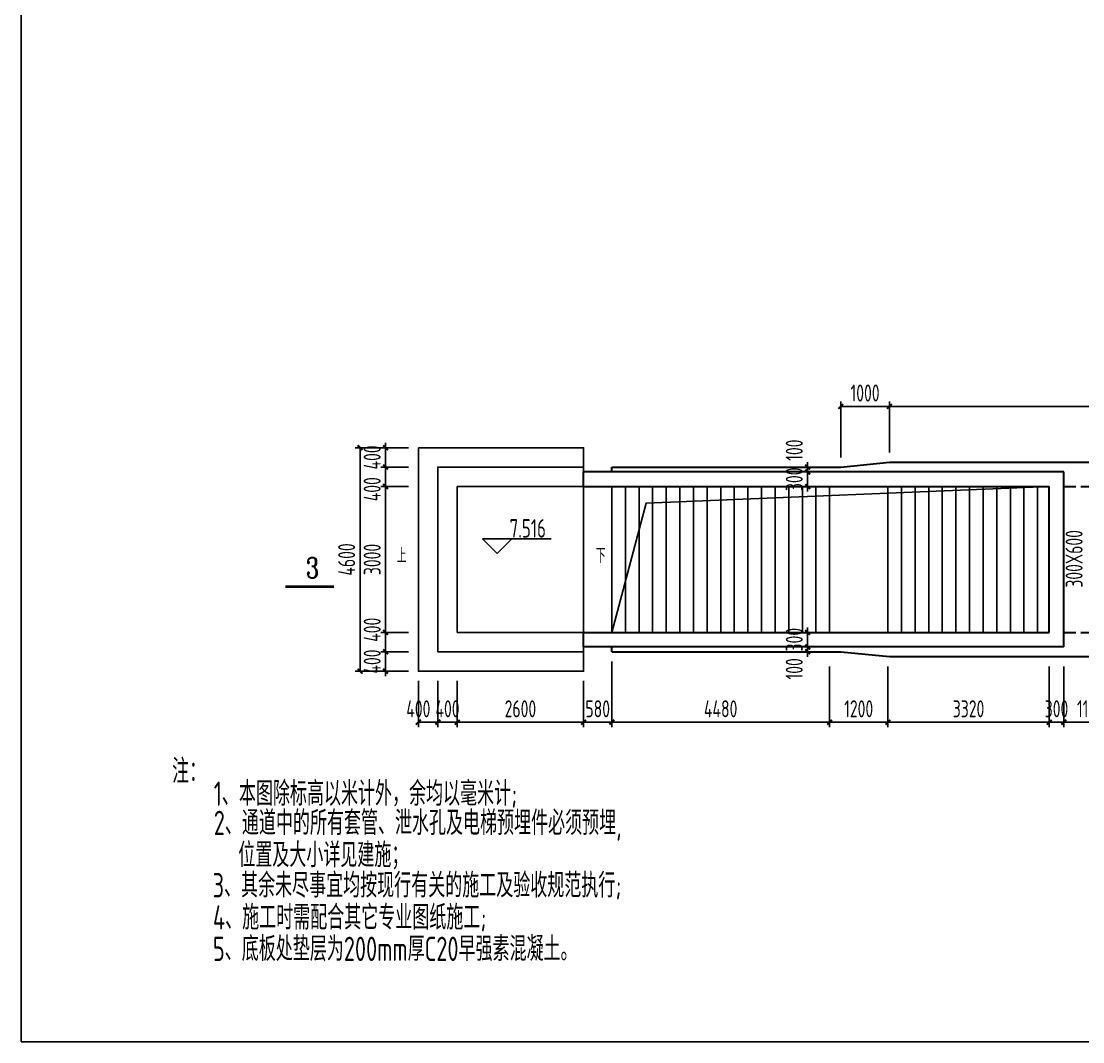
# Model space of a CAD drawing. Header units: millimetres. Extents: x -897614 to 191467, y -439928 to 101803.
# Drawn here: x -36900 to -15060, y -118705 to -97705 of the extents above; entities that cross this region are included whole.
import ezdxf

# ---------------------------------------------------------------- set-up
doc = ezdxf.new("R2010")
doc.units = ezdxf.units.MM
doc.header["$LTSCALE"] = 1000
doc.linetypes.add('DASH', pattern=[0.35, 0.25, -0.1])
for name, color, linetype in [('DIM_ELEV', 3, 'Continuous'), ('DIM_LEAD', 3, 'Continuous'), ('DIM_SYMB', 3, 'Continuous'), ('KD', 7, 'Continuous'), ('PUB_TEXT', 7, 'Continuous'), ('STAIR', 2, 'Continuous'), ('TEXT(水平)', 7, 'Continuous')]:
    doc.layers.add(name, color=color, linetype=linetype)
doc.layers.add('DY', color=1, linetype='Continuous', plot=False)
doc.layers.add('WALL', color=6, linetype='Continuous', lineweight=30)
doc.styles.add('_TCH_LABEL', font='COMPLEX', dxfattribs={"bigfont": 'GBCBIG'})
doc.styles.add('TSSD', font='tssdeng.shx', dxfattribs={"width": 0.7, "bigfont": 'tssdchn.shx'})
doc.styles.add('TSSD_Rein', font='tssdeng.shx', dxfattribs={"width": 0.75, "bigfont": 'hztxt.shx'})
doc.dimstyles.new('TSD', dxfattribs={"dimtxt": 350, "dimasz": 100, "dimexe": 100, "dimexo": 200, "dimgap": 100, "dimtad": 1, "dimdec": 0, "dimzin": 0, "dimdsep": 46, "dimtxsty": 'TSSD', "dimblk": 'ARCHTICK', "dimcen": 0.09, "dimclrt": 7, "dimazin": 2, "dimtfac": 1, "dimtdec": 0, "dimtix": 1, "dimtmove": 2, "dimatfit": 3, "dimfxl": 0, "dimtolj": 1, "dimtzin": 0, "dimarcsym": 0})

# ---------------------------------------------------------------- blocks, each defined once
blk = doc.blocks.new('_ArchTick')
at = {"color": 0, "linetype": 'ByBlock', "const_width": 0.4}
blk.add_lwpolyline([(-0.5, -0.5), (0.5, 0.5)], dxfattribs=at)
blk = doc.blocks.new('*D28')
at = {"layer": 'Defpoints', "color": 0, "transparency": 16777216}
for p in [(-24750, -110681, 0), (-20270, -110781), (-20270, -112129)]:
    blk.add_point(p, dxfattribs=at)
at = {"layer": 'DIM_LEAD', "color": 0, "lineweight": -2, "transparency": 16777216}
for p, q in [((-24750, -110881), (-24750, -112229)), ((-20270, -110981), (-20270, -112229)), ((-24750, -112129), (-20270, -112129))]:
    blk.add_line(p, q, dxfattribs=at)
at = {"layer": 'DIM_LEAD', "color": 0, "lineweight": -2, "transparency": 16777216, "xscale": 100, "yscale": 100, "zscale": 100, "rotation": 180}
blk.add_blockref('_ArchTick', (-24750, -112129), dxfattribs=at)
at = {"layer": 'DIM_LEAD', "color": 0, "lineweight": -2, "transparency": 16777216, "xscale": 100, "yscale": 100, "zscale": 100}
blk.add_blockref('_ArchTick', (-20270, -112129), dxfattribs=at)
at = {"layer": 'DIM_LEAD', "color": 7, "transparency": 16777216, "insert": (-22510, -111854), "char_height": 350, "attachment_point": 5, "style": 'TSSD'}
blk.add_mtext('\\A1;4480', dxfattribs=at)
blk = doc.blocks.new('*D29')
at = {"layer": 'Defpoints', "color": 0, "transparency": 16777216}
for p in [(-20270, -110781), (-19070, -110781, 0), (-19070, -112129)]:
    blk.add_point(p, dxfattribs=at)
at = {"layer": 'DIM_LEAD', "color": 0, "lineweight": -2, "transparency": 16777216}
for p, q in [((-20270, -110981), (-20270, -112229)), ((-19070, -110981), (-19070, -112229)), ((-20270, -112129), (-19070, -112129))]:
    blk.add_line(p, q, dxfattribs=at)
at = {"layer": 'DIM_LEAD', "color": 0, "lineweight": -2, "transparency": 16777216, "xscale": 100, "yscale": 100, "zscale": 100, "rotation": 180}
blk.add_blockref('_ArchTick', (-20270, -112129), dxfattribs=at)
at = {"layer": 'DIM_LEAD', "color": 0, "lineweight": -2, "transparency": 16777216, "xscale": 100, "yscale": 100, "zscale": 100}
blk.add_blockref('_ArchTick', (-19070, -112129), dxfattribs=at)
at = {"layer": 'DIM_LEAD', "color": 7, "transparency": 16777216, "insert": (-19670, -111854), "char_height": 350, "attachment_point": 5, "style": 'TSSD'}
blk.add_mtext('\\A1;1200', dxfattribs=at)
blk = doc.blocks.new('*D30')
at = {"layer": 'Defpoints', "color": 0, "transparency": 16777216}
for p in [(-19070, -110781, 0), (-15750, -110781), (-15750, -112129)]:
    blk.add_point(p, dxfattribs=at)
at = {"layer": 'DIM_LEAD', "color": 0, "lineweight": -2, "transparency": 16777216}
for p, q in [((-19070, -110981), (-19070, -112229)), ((-15750, -110981), (-15750, -112229)), ((-19070, -112129), (-15750, -112129))]:
    blk.add_line(p, q, dxfattribs=at)
at = {"layer": 'DIM_LEAD', "color": 0, "lineweight": -2, "transparency": 16777216, "xscale": 100, "yscale": 100, "zscale": 100, "rotation": 180}
blk.add_blockref('_ArchTick', (-19070, -112129), dxfattribs=at)
at = {"layer": 'DIM_LEAD', "color": 0, "lineweight": -2, "transparency": 16777216, "xscale": 100, "yscale": 100, "zscale": 100}
blk.add_blockref('_ArchTick', (-15750, -112129), dxfattribs=at)
at = {"layer": 'DIM_LEAD', "color": 7, "transparency": 16777216, "insert": (-17410, -111854), "char_height": 350, "attachment_point": 5, "style": 'TSSD'}
blk.add_mtext('\\A1;3320', dxfattribs=at)
blk = doc.blocks.new('*D31')
at = {"layer": 'Defpoints', "color": 0, "transparency": 16777216}
for p in [(-15750, -110781), (-15450, -110781), (-15450, -112129)]:
    blk.add_point(p, dxfattribs=at)
at = {"layer": 'DIM_LEAD', "color": 0, "lineweight": -2, "transparency": 16777216}
for p, q in [((-15750, -110981), (-15750, -112229)), ((-15450, -110981), (-15450, -112229)), ((-15750, -112129), (-15850, -112129)), ((-15750, -112129), (-15450, -112129)), ((-15450, -112129), (-15350, -112129))]:
    blk.add_line(p, q, dxfattribs=at)
at = {"layer": 'DIM_LEAD', "color": 0, "lineweight": -2, "transparency": 16777216, "xscale": 100, "yscale": 100, "zscale": 100}
blk.add_blockref('_ArchTick', (-15750, -112129), dxfattribs=at)
at = {"layer": 'DIM_LEAD', "color": 0, "lineweight": -2, "transparency": 16777216, "xscale": 100, "yscale": 100, "zscale": 100, "rotation": 180}
blk.add_blockref('_ArchTick', (-15450, -112129), dxfattribs=at)
at = {"layer": 'DIM_LEAD', "color": 7, "transparency": 16777216, "insert": (-15600, -111854), "char_height": 350, "attachment_point": 5, "style": 'TSSD'}
blk.add_mtext('\\A1;300', dxfattribs=at)
blk = doc.blocks.new('*D568')
at = {"layer": 'Defpoints', "color": 0, "transparency": 16777216}
for p in [(-20039, -105631), (-19039, -106781), (-20039, -106881, 0)]:
    blk.add_point(p, dxfattribs=at)
at = {"layer": 'DIM_LEAD', "color": 0, "lineweight": -2, "transparency": 16777216}
for p, q in [((-20039, -106681), (-20039, -105531)), ((-19039, -105631), (-20039, -105631)), ((-19039, -106581), (-19039, -105531))]:
    blk.add_line(p, q, dxfattribs=at)
at = {"layer": 'DIM_LEAD', "color": 0, "lineweight": -2, "transparency": 16777216, "xscale": 100, "yscale": 100, "zscale": 100, "rotation": 180}
blk.add_blockref('_ArchTick', (-20039, -105631), dxfattribs=at)
at = {"layer": 'DIM_LEAD', "color": 0, "lineweight": -2, "transparency": 16777216, "xscale": 100, "yscale": 100, "zscale": 100}
blk.add_blockref('_ArchTick', (-19039, -105631), dxfattribs=at)
at = {"layer": 'DIM_LEAD', "color": 7, "transparency": 16777216, "insert": (-19539, -105356), "char_height": 350, "attachment_point": 5, "style": 'TSSD'}
blk.add_mtext('\\A1;1000', dxfattribs=at)
blk = doc.blocks.new('*D576')
at = {"layer": 'Defpoints', "color": 0, "transparency": 16777216}
for p in [(-15450, -110781), (-14344, -110781), (-14344, -112129)]:
    blk.add_point(p, dxfattribs=at)
at = {"layer": 'DIM_LEAD', "color": 0, "lineweight": -2, "transparency": 16777216}
for p, q in [((-15450, -110981), (-15450, -112229)), ((-14344, -110981), (-14344, -112229)), ((-15450, -112129), (-14344, -112129))]:
    blk.add_line(p, q, dxfattribs=at)
at = {"layer": 'DIM_LEAD', "color": 0, "lineweight": -2, "transparency": 16777216, "xscale": 100, "yscale": 100, "zscale": 100, "rotation": 180}
blk.add_blockref('_ArchTick', (-15450, -112129), dxfattribs=at)
at = {"layer": 'DIM_LEAD', "color": 0, "lineweight": -2, "transparency": 16777216, "xscale": 100, "yscale": 100, "zscale": 100}
blk.add_blockref('_ArchTick', (-14344, -112129), dxfattribs=at)
at = {"layer": 'DIM_LEAD', "color": 7, "transparency": 16777216, "insert": (-14897, -111854), "char_height": 350, "attachment_point": 5, "style": 'TSSD'}
blk.add_mtext('\\A1;1106', dxfattribs=at)
blk = doc.blocks.new('*D580')
at = {"layer": 'Defpoints', "color": 0, "transparency": 16777216}
for p in [(-9239, -105631), (-19039, -106781), (-9239, -106781, 0)]:
    blk.add_point(p, dxfattribs=at)
at = {"layer": 'DIM_LEAD', "color": 0, "lineweight": -2, "transparency": 16777216}
for p, q in [((-19039, -106581), (-19039, -105531)), ((-19039, -105631), (-9239, -105631)), ((-9239, -106581), (-9239, -105531))]:
    blk.add_line(p, q, dxfattribs=at)
at = {"layer": 'DIM_LEAD', "color": 0, "lineweight": -2, "transparency": 16777216, "xscale": 100, "yscale": 100, "zscale": 100, "rotation": 180}
blk.add_blockref('_ArchTick', (-19039, -105631), dxfattribs=at)
at = {"layer": 'DIM_LEAD', "color": 0, "lineweight": -2, "transparency": 16777216, "xscale": 100, "yscale": 100, "zscale": 100}
blk.add_blockref('_ArchTick', (-9239, -105631), dxfattribs=at)
at = {"layer": 'DIM_LEAD', "color": 7, "transparency": 16777216, "insert": (-14139, -105356), "char_height": 350, "attachment_point": 5, "style": 'TSSD'}
blk.add_mtext('\\A1;9800', dxfattribs=at)
blk = doc.blocks.new('*D928')
at = {"layer": 'Defpoints', "color": 0, "transparency": 16777216}
for p in [(-20721, -106981), (-20039, -106881, 0), (-20039, -106981)]:
    blk.add_point(p, dxfattribs=at)
at = {"layer": 'DIM_LEAD', "color": 0, "lineweight": -2, "transparency": 16777216}
for p, q in [((-20721, -106881), (-20721, -106781)), ((-20239, -106881), (-20821, -106881)), ((-20239, -106981), (-20821, -106981)), ((-20721, -106881), (-20721, -106981)), ((-20721, -106981), (-20721, -107081))]:
    blk.add_line(p, q, dxfattribs=at)
at = {"layer": 'DIM_LEAD', "color": 0, "lineweight": -2, "transparency": 16777216, "xscale": 100, "yscale": 100, "zscale": 100}
for p, rotation in [((-20721, -106881), 270), ((-20721, -106981), 90)]:
    blk.add_blockref('_ArchTick', p, dxfattribs=dict(at, rotation=rotation))
at = {"layer": 'DIM_LEAD', "color": 7, "transparency": 16777216, "insert": (-20996, -106531), "char_height": 350, "attachment_point": 5, "rotation": 90, "style": 'TSSD'}
blk.add_mtext('\\A1;100', dxfattribs=at)
blk = doc.blocks.new('*D929')
at = {"layer": 'Defpoints', "color": 0, "transparency": 16777216}
for p in [(-20039, -106981), (-20721, -107281), (-20039, -107281)]:
    blk.add_point(p, dxfattribs=at)
at = {"layer": 'DIM_LEAD', "color": 0, "lineweight": -2, "transparency": 16777216}
for p, q in [((-20239, -106981), (-20821, -106981)), ((-20721, -106981), (-20721, -106881)), ((-20721, -106981), (-20721, -107281)), ((-20239, -107281), (-20821, -107281)), ((-20721, -107281), (-20721, -107381))]:
    blk.add_line(p, q, dxfattribs=at)
at = {"layer": 'DIM_LEAD', "color": 0, "lineweight": -2, "transparency": 16777216, "xscale": 100, "yscale": 100, "zscale": 100}
for p, rotation in [((-20721, -106981), 270), ((-20721, -107281), 90)]:
    blk.add_blockref('_ArchTick', p, dxfattribs=dict(at, rotation=rotation))
at = {"layer": 'DIM_LEAD', "color": 7, "transparency": 16777216, "insert": (-20996, -107131), "char_height": 350, "attachment_point": 5, "rotation": 90, "style": 'TSSD'}
blk.add_mtext('\\A1;300', dxfattribs=at)
blk = doc.blocks.new('*D930')
at = {"layer": 'Defpoints', "color": 0, "transparency": 16777216}
for p in [(-20721, -110581), (-20039, -110581), (-20039, -110681, 0)]:
    blk.add_point(p, dxfattribs=at)
at = {"layer": 'DIM_LEAD', "color": 0, "lineweight": -2, "transparency": 16777216}
for p, q in [((-20721, -110581), (-20721, -110481)), ((-20239, -110581), (-20821, -110581)), ((-20239, -110681), (-20821, -110681)), ((-20721, -110681), (-20721, -110581)), ((-20721, -110681), (-20721, -110781))]:
    blk.add_line(p, q, dxfattribs=at)
at = {"layer": 'DIM_LEAD', "color": 0, "lineweight": -2, "transparency": 16777216, "xscale": 100, "yscale": 100, "zscale": 100}
for p, rotation in [((-20721, -110581), 270), ((-20721, -110681), 90)]:
    blk.add_blockref('_ArchTick', p, dxfattribs=dict(at, rotation=rotation))
at = {"layer": 'DIM_LEAD', "color": 7, "transparency": 16777216, "insert": (-20996, -111031), "char_height": 350, "attachment_point": 5, "rotation": 90, "style": 'TSSD'}
blk.add_mtext('\\A1;100', dxfattribs=at)
blk = doc.blocks.new('*D931')
at = {"layer": 'Defpoints', "color": 0, "transparency": 16777216}
for p in [(-20721, -110281), (-20039, -110281), (-20039, -110581)]:
    blk.add_point(p, dxfattribs=at)
at = {"layer": 'DIM_LEAD', "color": 0, "lineweight": -2, "transparency": 16777216}
for p, q in [((-20239, -110281), (-20821, -110281)), ((-20721, -110281), (-20721, -110181)), ((-20721, -110581), (-20721, -110281)), ((-20239, -110581), (-20821, -110581)), ((-20721, -110581), (-20721, -110681))]:
    blk.add_line(p, q, dxfattribs=at)
at = {"layer": 'DIM_LEAD', "color": 0, "lineweight": -2, "transparency": 16777216, "xscale": 100, "yscale": 100, "zscale": 100}
for p, rotation in [((-20721, -110281), 270), ((-20721, -110581), 90)]:
    blk.add_blockref('_ArchTick', p, dxfattribs=dict(at, rotation=rotation))
at = {"layer": 'DIM_LEAD', "color": 7, "transparency": 16777216, "insert": (-20996, -110431), "char_height": 350, "attachment_point": 5, "rotation": 90, "style": 'TSSD'}
blk.add_mtext('\\A1;300', dxfattribs=at)
blk = doc.blocks.new('*D932')
at = {"layer": 'Defpoints', "color": 0, "transparency": 16777216}
for p in [(-24750, -110681, 0), (-25330, -111081), (-25330, -112129)]:
    blk.add_point(p, dxfattribs=at)
at = {"layer": 'DIM_LEAD', "color": 0, "lineweight": -2, "transparency": 16777216}
for p, q in [((-24750, -110881), (-24750, -112229)), ((-25330, -111281), (-25330, -112229)), ((-25330, -112129), (-25430, -112129)), ((-24750, -112129), (-25330, -112129)), ((-24750, -112129), (-24650, -112129))]:
    blk.add_line(p, q, dxfattribs=at)
at = {"layer": 'DIM_LEAD', "color": 0, "lineweight": -2, "transparency": 16777216, "xscale": 100, "yscale": 100, "zscale": 100}
blk.add_blockref('_ArchTick', (-25330, -112129), dxfattribs=at)
at = {"layer": 'DIM_LEAD', "color": 0, "lineweight": -2, "transparency": 16777216, "xscale": 100, "yscale": 100, "zscale": 100, "rotation": 180}
blk.add_blockref('_ArchTick', (-24750, -112129), dxfattribs=at)
at = {"layer": 'DIM_LEAD', "color": 7, "transparency": 16777216, "insert": (-25040, -111854), "char_height": 350, "attachment_point": 5, "style": 'TSSD'}
blk.add_mtext('\\A1;580', dxfattribs=at)
blk = doc.blocks.new('*D933')
at = {"layer": 'Defpoints', "color": 0, "transparency": 16777216}
for p in [(-27930, -111081), (-25330, -111081), (-27930, -112129)]:
    blk.add_point(p, dxfattribs=at)
at = {"layer": 'DIM_LEAD', "color": 0, "lineweight": -2, "transparency": 16777216}
for p, q in [((-27930, -111281), (-27930, -112229)), ((-25330, -111281), (-25330, -112229)), ((-25330, -112129), (-27930, -112129))]:
    blk.add_line(p, q, dxfattribs=at)
at = {"layer": 'DIM_LEAD', "color": 0, "lineweight": -2, "transparency": 16777216, "xscale": 100, "yscale": 100, "zscale": 100, "rotation": 180}
blk.add_blockref('_ArchTick', (-27930, -112129), dxfattribs=at)
at = {"layer": 'DIM_LEAD', "color": 0, "lineweight": -2, "transparency": 16777216, "xscale": 100, "yscale": 100, "zscale": 100}
blk.add_blockref('_ArchTick', (-25330, -112129), dxfattribs=at)
at = {"layer": 'DIM_LEAD', "color": 7, "transparency": 16777216, "insert": (-26630, -111854), "char_height": 350, "attachment_point": 5, "style": 'TSSD'}
blk.add_mtext('\\A1;2600', dxfattribs=at)
blk = doc.blocks.new('*D934')
at = {"layer": 'Defpoints', "color": 0, "transparency": 16777216}
for p in [(-28330, -111081), (-27930, -111081), (-28330, -112129)]:
    blk.add_point(p, dxfattribs=at)
at = {"layer": 'DIM_LEAD', "color": 0, "lineweight": -2, "transparency": 16777216}
for p, q in [((-28330, -111281), (-28330, -112229)), ((-27930, -111281), (-27930, -112229)), ((-28330, -112129), (-28430, -112129)), ((-27930, -112129), (-28330, -112129)), ((-27930, -112129), (-27830, -112129))]:
    blk.add_line(p, q, dxfattribs=at)
at = {"layer": 'DIM_LEAD', "color": 0, "lineweight": -2, "transparency": 16777216, "xscale": 100, "yscale": 100, "zscale": 100}
blk.add_blockref('_ArchTick', (-28330, -112129), dxfattribs=at)
at = {"layer": 'DIM_LEAD', "color": 0, "lineweight": -2, "transparency": 16777216, "xscale": 100, "yscale": 100, "zscale": 100, "rotation": 180}
blk.add_blockref('_ArchTick', (-27930, -112129), dxfattribs=at)
at = {"layer": 'DIM_LEAD', "color": 7, "transparency": 16777216, "insert": (-28130, -111854), "char_height": 350, "attachment_point": 5, "style": 'TSSD'}
blk.add_mtext('\\A1;400', dxfattribs=at)
blk = doc.blocks.new('*D935')
at = {"layer": 'Defpoints', "color": 0, "transparency": 16777216}
for p in [(-28730, -111081), (-28330, -111081), (-28730, -112129)]:
    blk.add_point(p, dxfattribs=at)
at = {"layer": 'DIM_LEAD', "color": 0, "lineweight": -2, "transparency": 16777216}
for p, q in [((-28730, -111281), (-28730, -112229)), ((-28330, -111281), (-28330, -112229)), ((-28330, -112129), (-28730, -112129))]:
    blk.add_line(p, q, dxfattribs=at)
at = {"layer": 'DIM_LEAD', "color": 0, "lineweight": -2, "transparency": 16777216, "xscale": 100, "yscale": 100, "zscale": 100, "rotation": 180}
blk.add_blockref('_ArchTick', (-28730, -112129), dxfattribs=at)
at = {"layer": 'DIM_LEAD', "color": 0, "lineweight": -2, "transparency": 16777216, "xscale": 100, "yscale": 100, "zscale": 100}
blk.add_blockref('_ArchTick', (-28330, -112129), dxfattribs=at)
at = {"layer": 'DIM_LEAD', "color": 7, "transparency": 16777216, "insert": (-28730, -111854), "char_height": 350, "attachment_point": 5, "style": 'TSSD'}
blk.add_mtext('\\A1;400', dxfattribs=at)
blk = doc.blocks.new('*D936')
at = {"layer": 'Defpoints', "color": 0, "transparency": 16777216}
for p in [(-29405, -110681), (-28730, -110681), (-28730, -111081)]:
    blk.add_point(p, dxfattribs=at)
at = {"layer": 'DIM_LEAD', "color": 0, "lineweight": -2, "transparency": 16777216}
for p, q in [((-28930, -110681), (-29505, -110681)), ((-29405, -110681), (-29405, -110581)), ((-29405, -111081), (-29405, -110681)), ((-28930, -111081), (-29505, -111081)), ((-29405, -111081), (-29405, -111181))]:
    blk.add_line(p, q, dxfattribs=at)
at = {"layer": 'DIM_LEAD', "color": 0, "lineweight": -2, "transparency": 16777216, "xscale": 100, "yscale": 100, "zscale": 100}
for p, rotation in [((-29405, -110681), 270), ((-29405, -111081), 90)]:
    blk.add_blockref('_ArchTick', p, dxfattribs=dict(at, rotation=rotation))
at = {"layer": 'DIM_LEAD', "color": 7, "transparency": 16777216, "insert": (-29680, -110881), "char_height": 350, "attachment_point": 5, "rotation": 90, "style": 'TSSD'}
blk.add_mtext('\\A1;400', dxfattribs=at)
blk = doc.blocks.new('*D937')
at = {"layer": 'Defpoints', "color": 0, "transparency": 16777216}
for p in [(-29405, -110281), (-28730, -110281), (-28730, -110681)]:
    blk.add_point(p, dxfattribs=at)
at = {"layer": 'DIM_LEAD', "color": 0, "lineweight": -2, "transparency": 16777216}
for p, q in [((-28930, -110281), (-29505, -110281)), ((-29405, -110681), (-29405, -110281)), ((-28930, -110681), (-29505, -110681))]:
    blk.add_line(p, q, dxfattribs=at)
at = {"layer": 'DIM_LEAD', "color": 0, "lineweight": -2, "transparency": 16777216, "xscale": 100, "yscale": 100, "zscale": 100}
for p, rotation in [((-29405, -110281), 90), ((-29405, -110681), 270)]:
    blk.add_blockref('_ArchTick', p, dxfattribs=dict(at, rotation=rotation))
at = {"layer": 'DIM_LEAD', "color": 7, "transparency": 16777216, "insert": (-29680, -110227), "char_height": 350, "attachment_point": 5, "rotation": 90, "style": 'TSSD'}
blk.add_mtext('\\A1;400', dxfattribs=at)
blk = doc.blocks.new('*D938')
at = {"layer": 'Defpoints', "color": 0, "transparency": 16777216}
for p in [(-29405, -107281), (-28730, -107281), (-28730, -110281)]:
    blk.add_point(p, dxfattribs=at)
at = {"layer": 'DIM_LEAD', "color": 0, "lineweight": -2, "transparency": 16777216}
for p, q in [((-28930, -107281), (-29505, -107281)), ((-29405, -110281), (-29405, -107281)), ((-28930, -110281), (-29505, -110281))]:
    blk.add_line(p, q, dxfattribs=at)
at = {"layer": 'DIM_LEAD', "color": 0, "lineweight": -2, "transparency": 16777216, "xscale": 100, "yscale": 100, "zscale": 100}
for p, rotation in [((-29405, -107281), 90), ((-29405, -110281), 270)]:
    blk.add_blockref('_ArchTick', p, dxfattribs=dict(at, rotation=rotation))
at = {"layer": 'DIM_LEAD', "color": 7, "transparency": 16777216, "insert": (-29680, -108781), "char_height": 350, "attachment_point": 5, "rotation": 90, "style": 'TSSD'}
blk.add_mtext('\\A1;3000', dxfattribs=at)
blk = doc.blocks.new('*D939')
at = {"layer": 'Defpoints', "color": 0, "transparency": 16777216}
for p in [(-29405, -106881), (-28730, -106881), (-28730, -107281)]:
    blk.add_point(p, dxfattribs=at)
at = {"layer": 'DIM_LEAD', "color": 0, "lineweight": -2, "transparency": 16777216}
for p, q in [((-28930, -106881), (-29505, -106881)), ((-29405, -107281), (-29405, -106881)), ((-28930, -107281), (-29505, -107281))]:
    blk.add_line(p, q, dxfattribs=at)
at = {"layer": 'DIM_LEAD', "color": 0, "lineweight": -2, "transparency": 16777216, "xscale": 100, "yscale": 100, "zscale": 100}
for p, rotation in [((-29405, -106881), 90), ((-29405, -107281), 270)]:
    blk.add_blockref('_ArchTick', p, dxfattribs=dict(at, rotation=rotation))
at = {"layer": 'DIM_LEAD', "color": 7, "transparency": 16777216, "insert": (-29680, -107335), "char_height": 350, "attachment_point": 5, "rotation": 90, "style": 'TSSD'}
blk.add_mtext('\\A1;400', dxfattribs=at)
blk = doc.blocks.new('*D940')
at = {"layer": 'Defpoints', "color": 0, "transparency": 16777216}
for p in [(-29405, -106481), (-28730, -106481), (-28730, -106881)]:
    blk.add_point(p, dxfattribs=at)
at = {"layer": 'DIM_LEAD', "color": 0, "lineweight": -2, "transparency": 16777216}
for p, q in [((-28930, -106481), (-29505, -106481)), ((-29405, -106481), (-29405, -106381)), ((-29405, -106881), (-29405, -106481)), ((-28930, -106881), (-29505, -106881)), ((-29405, -106881), (-29405, -106981))]:
    blk.add_line(p, q, dxfattribs=at)
at = {"layer": 'DIM_LEAD', "color": 0, "lineweight": -2, "transparency": 16777216, "xscale": 100, "yscale": 100, "zscale": 100}
for p, rotation in [((-29405, -106481), 270), ((-29405, -106881), 90)]:
    blk.add_blockref('_ArchTick', p, dxfattribs=dict(at, rotation=rotation))
at = {"layer": 'DIM_LEAD', "color": 7, "transparency": 16777216, "insert": (-29680, -106681), "char_height": 350, "attachment_point": 5, "rotation": 90, "style": 'TSSD'}
blk.add_mtext('\\A1;400', dxfattribs=at)
blk = doc.blocks.new('*D941')
at = {"layer": 'Defpoints', "color": 0, "transparency": 16777216}
for p in [(-29930, -106481), (-28730, -106481), (-28730, -111081)]:
    blk.add_point(p, dxfattribs=at)
at = {"layer": 'DIM_LEAD', "color": 0, "lineweight": -2, "transparency": 16777216}
for p, q in [((-28930, -106481), (-30030, -106481)), ((-29930, -111081), (-29930, -106481)), ((-28930, -111081), (-30030, -111081))]:
    blk.add_line(p, q, dxfattribs=at)
at = {"layer": 'DIM_LEAD', "color": 0, "lineweight": -2, "transparency": 16777216, "xscale": 100, "yscale": 100, "zscale": 100}
for p, rotation in [((-29930, -106481), 90), ((-29930, -111081), 270)]:
    blk.add_blockref('_ArchTick', p, dxfattribs=dict(at, rotation=rotation))
at = {"layer": 'DIM_LEAD', "color": 7, "transparency": 16777216, "insert": (-30205, -108781), "char_height": 350, "attachment_point": 5, "rotation": 90, "style": 'TSSD'}
blk.add_mtext('\\A1;4600', dxfattribs=at)

msp = doc.modelspace()

# ---------------------------------------------------------------- linework, layer by layer
at = {"layer": 'DIM_ELEV'}
for p, q in [((-27107.77457, -108655.24799), (-27407.77457, -108355.24799)), ((-27407.77457, -108355.24799), (-25998.98215, -108355.24799)), ((-27107.77457, -108655.24799), (-26807.77457, -108355.24799))]:
    msp.add_line(p, q, dxfattribs=at)
at = {"layer": 'DIM_SYMB', "elevation": 0}
for points in [[(-28840.30533, -108746.43384, 0, 0, 0), (-27995.38679, -108746.43383, 160, 0, 0), (-27486.27621, -108746.43378, 0, 0, 0)], [(-24742.4195, -108746.43384, 0, 0, 0), (-16317.97737, -108746.43383, 160, 0, 0), (-15808.86679, -108746.43378, 0, 0, 0)]]:
    msp.add_lwpolyline(points, format="xyseb", dxfattribs=at)
at = {"layer": 'DIM_SYMB', "const_width": 50}
msp.add_lwpolyline([(-30468.35889, -109341.27202), (-31468.35889, -109341.27202)], dxfattribs=at)
at = {"layer": 'DY'}
msp.add_lwpolyline([(-36900.37084, -118705.40674), (37349.62916, -118705.40674), (37349.62916, -76705.40674), (-36900.37084, -76705.40674)], close=True, dxfattribs=at)
at = {"layer": 'KD'}
msp.add_lwpolyline([(-24749.66972, -110280.98626), (-24046.00662, -107625.46978), (-15749.66972, -107280.9864)], dxfattribs=at)
at = {"layer": 'STAIR'}
for p, q in [((-24749.66972, -107280.98626), (-24749.66972, -110280.98626)), ((-24469.66972, -107280.98626), (-24469.66972, -110280.98626)), ((-24189.66972, -107280.98626), (-24189.66972, -110280.98626)), ((-23909.66972, -107280.98626), (-23909.66972, -110280.98626)), ((-23629.66972, -107280.98626), (-23629.66972, -110280.98626)), ((-23349.66972, -107280.98626), (-23349.66972, -110280.98626)), ((-23069.66972, -107280.98626), (-23069.66972, -110280.98626)), ((-22789.66972, -107280.98626), (-22789.66972, -110280.98626)), ((-22509.66972, -107280.98626), (-22509.66972, -110280.98626)), ((-22229.66972, -107280.98626), (-22229.66972, -110280.98626)), ((-21949.66972, -107280.98626), (-21949.66972, -110280.98626)), ((-21669.66972, -107280.98626), (-21669.66972, -110280.98626)), ((-21389.66972, -107280.98626), (-21389.66972, -110280.98626)), ((-21109.66972, -107280.98626), (-21109.66972, -110280.98626)), ((-20829.66972, -107280.98626), (-20829.66972, -110280.98626)), ((-20549.66972, -107280.98626), (-20549.66972, -110280.98626)), ((-20269.66972, -107280.98626), (-20269.66972, -110280.98626)), ((-19069.66972, -107280.98626), (-19069.66972, -110280.98626)), ((-18789.66972, -107280.98626), (-18789.66972, -110280.98626)), ((-18509.66972, -107280.98626), (-18509.66972, -110280.98626)), ((-18229.66972, -107280.98626), (-18229.66972, -110280.98626)), ((-17949.66972, -107280.98626), (-17949.66972, -110280.98626)), ((-17669.66972, -107280.98626), (-17669.66972, -110280.98626)), ((-17389.66972, -107280.98626), (-17389.66972, -110280.98626)), ((-17109.66972, -107280.98626), (-17109.66972, -110280.98626)), ((-16829.66972, -107280.98626), (-16829.66972, -110280.98626)), ((-16549.66972, -107280.98626), (-16549.66972, -110280.98626)), ((-16269.66972, -107280.98626), (-16269.66972, -110280.98626)), ((-15989.66972, -107280.98626), (-15989.66972, -110280.98626))]:
    msp.add_line(p, q, dxfattribs=at)
msp.add_lwpolyline([(-28729.66972, -106480.98659), (-25329.66972, -106480.98659), (-25329.66972, -111080.98659), (-28729.66972, -111080.98659)], close=True, dxfattribs=at)
for points in [[(-25329.66972, -106880.98659), (-28329.66972, -106880.98659), (-28329.66972, -110680.98659), (-25329.66972, -110680.98659)], [(-25329.66972, -110280.98659), (-27929.66972, -110280.98659), (-27929.66972, -107280.98659), (-25329.66972, -107280.98659)]]:
    msp.add_lwpolyline(points, dxfattribs=at)
at = {"layer": 'WALL'}
for p, q in [((-20038.58192, -106881.00778, 0), (-19038.58192, -106781.0078, 0)), ((-19038.58192, -106781.0078, 0), (-9238.79687, -106781.008, 0)), ((-15449.66972, -106980.9876), (-25329.66934, -106980.9876)), ((-25329.66934, -107280.98619), (-25329.66934, -106980.9876)), ((-24749.66972, -106881.00774, 0), (-20038.58192, -106881.00778, 0)), ((-24749.66972, -106980.9876, 0), (-24749.66972, -106881.00774, 0)), ((-15449.66972, -110580.98723), (-15449.66972, -106980.9876)), ((-25329.66934, -107280.98619), (-15749.66972, -107280.9864)), ((-15749.66972, -110280.98569), (-15749.66972, -107280.9864)), ((-25329.66934, -110280.98583), (-15749.66972, -110280.98569)), ((-25329.66934, -110580.98717), (-25329.66934, -110280.98583)), ((-15449.66972, -110580.98723), (-25329.66934, -110580.98717)), ((-24749.66973, -110680.96435, 0), (-24749.66973, -110580.98723, 0)), ((-24749.66973, -110680.96435, 0), (-20038.58192, -110680.96431, 0)), ((-20038.58192, -110680.96431, 0), (-19038.58192, -110780.9643, 0)), ((-19038.58192, -110780.9643, 0), (-9238.79687, -110780.96414, 0))]:
    msp.add_line(p, q, dxfattribs=at)
at = {"layer": 'WALL', "linetype": 'DASH'}
for p, q in [((-15449.66972, -107280.9864), (-4019.66972, -107280.98659)), ((-15449.66972, -110280.98568), (14910.33029, -110280.98521))]:
    msp.add_line(p, q, dxfattribs=at)

# ---------------------------------------------------------------- texts
at = {"layer": 'DIM_ELEV', "style": 'TSSD', "width": 0.7}
msp.add_text('7.516', height=380, dxfattribs=at).set_placement((-26852.24918, -108331.15294))
at = {"layer": 'DIM_SYMB'}
for s, height, style, width, p in [('上', 300, 'TSSD', 0.7, (-29174.47266, -108852.28197, 0)), ('3', 425, '_TCH_LABEL', 0.705882, (-31038.28784, -109166.9396)), ('下', 300, 'TSSD', 0.7, (-25076.58683, -108852.28197, 0))]:
    msp.add_text(s, height=height, dxfattribs=dict(at, style=style, width=width)).set_placement(p)
at = {"layer": 'PUB_TEXT', "style": 'TSSD', "width": 0.7}
msp.add_text('300X600', height=350, rotation=90, dxfattribs=at).set_placement((-15063.29815, -109361.03949, 0))
at = {"layer": 'TEXT(水平)', "style": 'TSSD_Rein', "width": 0.7}
for s, p in [('注：', (-33795.71697, -113388.00559)), ('1、本图除标高以米计外，余均以毫米计;', (-32939.0743, -113849.30542)), ('2、通道中的所有套管、泄水孔及电梯预埋件必须预埋,', (-32938.9903, -114451.61181)), ('位置及大小详见建施；    ', (-32434.94049, -115113.19759)), ('3、其余未尽事宜均按现行有关的施工及验收规范执行;    ', (-32962.35364, -115736.24917)), ('4、施工时需配合其它专业图纸施工;    ', (-32956.11154, -116396.39651)), ('5、底板处垫层为200mm厚C20早强素混凝土。    ', (-32956.11154, -117043.04457))]:
    msp.add_text(s, height=500, dxfattribs=at).set_placement(p)

# ---------------------------------------------------------------- dimensions: what is measured, and where the dimension line sits
at = {"layer": 'DIM_LEAD'}
for base, p1, p2, picture, middle in [((-20038.58192, -105631.40401), (-19038.58192, -106781.0078), (-20038.58192, -106881.00778, 0), '*D568', (-19538.58192, -105356.40401)), ((-9238.79687, -105631.40401), (-19038.58192, -106781.0078), (-9238.79687, -106781.008, 0), '*D580', (-14138.6894, -105356.40401)), ((-25329.66972, -112128.60405), (-24749.66973, -110680.96435, 0), (-25329.66972, -111080.98659), '*D932', (-25039.66973, -111853.60405)), ((-20269.66972, -112128.60405), (-24749.66973, -110680.96435, 0), (-20269.66972, -110780.96428), '*D28', (-22509.66973, -111853.60405)), ((-19069.66972, -112128.60405), (-20269.66972, -110780.96428), (-19069.66972, -110780.96426, 0), '*D29', (-19669.66972, -111853.60405)), ((-15749.66972, -112128.60405), (-19069.66972, -110780.96426, 0), (-15749.66972, -110780.96419), '*D30', (-17409.66972, -111853.60405)), ((-15449.66972, -112128.60405), (-15749.66972, -110780.96419), (-15449.66972, -110780.96417), '*D31', (-15599.66972, -111853.60405)), ((-14344.0256, -112128.60405), (-15449.66972, -110780.96417), (-14344.0256, -110780.96422), '*D576', (-14896.84766, -111853.60405)), ((-28329.66972, -112128.60405), (-27929.66972, -111080.98659), (-28329.66972, -111080.98659), '*D934', (-28129.66972, -111853.60405)), ((-27929.66972, -112128.60405), (-25329.66972, -111080.98659), (-27929.66972, -111080.98659), '*D933', (-26629.66972, -111853.60405))]:
    dim = msp.add_linear_dim(base=base, p1=p1, p2=p2, dimstyle='TSD', override={"dimtfillclr": 256}, dxfattribs=at)
    dim.commit()
    dim.dimension.update_dxf_attribs({"geometry": picture, "text_midpoint": middle})
for base, p1, p2, angle, picture, middle in [((-20721.15414, -106980.9876), (-20038.58192, -106881.00778, 0), (-20038.58192, -106980.9876), 90, '*D928', (-20996.15414, -106531.08686)), ((-29404.61407, -106880.98659), (-28729.66972, -107280.98659), (-28729.66972, -106880.98659), 90, '*D939', (-29679.61407, -107335.40967)), ((-29404.61407, -110280.98659), (-28729.66972, -110680.98659), (-28729.66972, -110280.98659), 90, '*D937', (-29679.61407, -110226.56351)), ((-20721.15414, -110580.98492), (-20038.58192, -110680.96473, 0), (-20038.58192, -110580.98492), 270, '*D930', (-20996.15414, -111030.88565))]:
    dim = msp.add_linear_dim(base=base, p1=p1, p2=p2, angle=angle, dimstyle='TSD', override={"dimtfillclr": 256}, dxfattribs=at)
    dim.commit()
    dim.dimension.update_dxf_attribs({"geometry": picture, "text_midpoint": middle, "dimtype": 160})
for base, p1, p2, angle, picture, middle in [((-29404.61407, -106480.98659), (-28729.66972, -106880.98659), (-28729.66972, -106480.98659), 90, '*D940', (-29679.61407, -106680.98659)), ((-29929.78753, -106480.98659), (-28729.66972, -111080.98659), (-28729.66972, -106480.98659), 90, '*D941', (-30204.78753, -108780.98659)), ((-20721.15414, -107280.9863), (-20038.58192, -106980.9876), (-20038.58192, -107280.9863), 90, '*D929', (-20996.15414, -107130.98695)), ((-29404.61407, -107280.98659), (-28729.66972, -110280.98659), (-28729.66972, -107280.98659), 90, '*D938', (-29679.61407, -108780.98659)), ((-20721.15414, -110280.98621), (-20038.58192, -110580.98492), (-20038.58192, -110280.98621), 270, '*D931', (-20996.15414, -110430.98556)), ((-29404.61407, -110680.98659), (-28729.66972, -111080.98659), (-28729.66972, -110680.98659), 90, '*D936', (-29679.61407, -110880.98659))]:
    dim = msp.add_linear_dim(base=base, p1=p1, p2=p2, angle=angle, dimstyle='TSD', override={"dimtfillclr": 256}, dxfattribs=at)
    dim.commit()
    dim.dimension.update_dxf_attribs({"geometry": picture, "text_midpoint": middle})
dim = msp.add_linear_dim(base=(-28729.66972, -112128.60405), p1=(-28329.66972, -111080.98659), p2=(-28729.66972, -111080.98659), dimstyle='TSD', override={"dimtfillclr": 256}, dxfattribs=at)
dim.commit()
dim.dimension.update_dxf_attribs({"geometry": '*D935', "text_midpoint": (-28729.66972, -111853.60405), "dimtype": 160})

doc.saveas('drawing.dxf')
